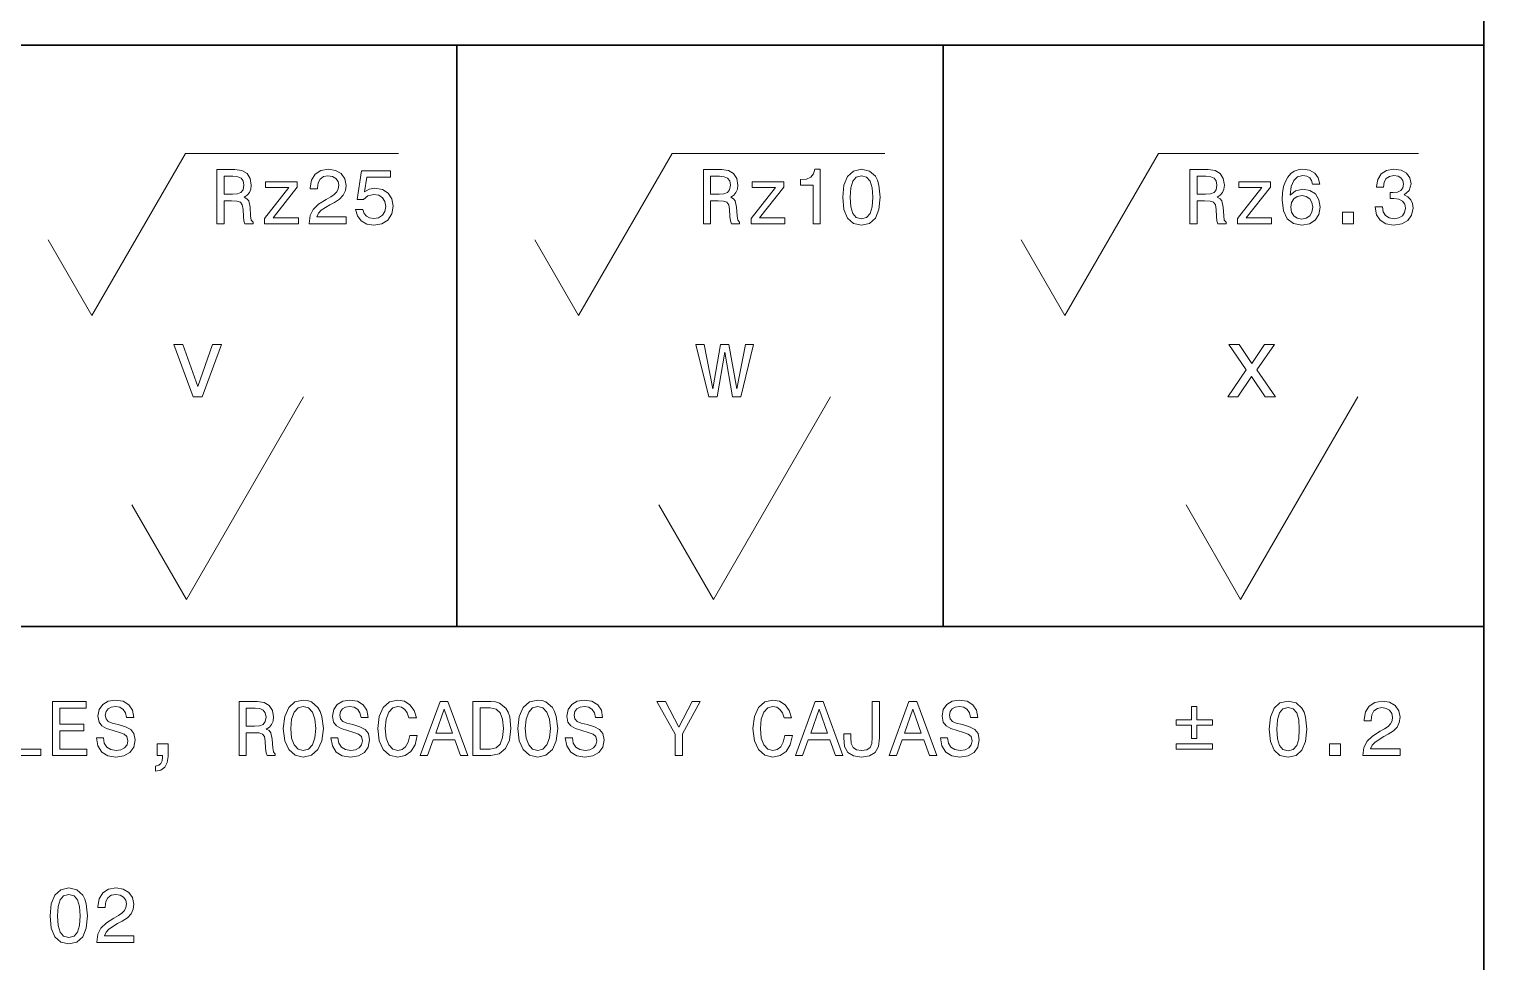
# Model space of a CAD drawing. Extents: x 15 to 1174, y 15 to 826.
# Drawn here: x 1066.3 to 1174, y 487.8 to 556.8 of the extents above; entities that cross this region are included whole.
import ezdxf

# ---------------------------------------------------------------- set-up
doc = ezdxf.new("R2010")
doc.units = 0

msp = doc.modelspace()

# ---------------------------------------------------------------- linework, layer by layer
at = {"color": 7, "lineweight": 35}
for p, q in [((1173.969971, 15), (1173.969971, 825.840027)), ((1173.969971, 555.625366), (953.969971, 555.625366)), ((1097.969971, 555.625366), (1097.969971, 512.625366)), ((1133.969971, 555.625366), (1133.969971, 512.625366)), ((1173.969971, 512.625366), (1173.969971, 555.625366)), ((1173.969971, 512.625366), (953.969971, 512.625366)), ((953.969971, 512.625366), (1173.969971, 512.625366)), ((1173.969971, 447.625336), (1173.969971, 512.625366))]:
    msp.add_line(p, q, dxfattribs=at)
at = {"color": 7, "lineweight": 13}
for p, q in [((1070.969971, 535.625366), (1077.898193, 547.625366)), ((1077.898193, 547.625366), (1093.648926, 547.625366)), ((1106.969971, 535.625366), (1113.898193, 547.625366)), ((1113.898193, 547.625366), (1129.648926, 547.625366)), ((1142.969971, 535.625366), (1149.898193, 547.625366)), ((1149.898193, 547.625366), (1169.118652, 547.625366)), ((1070.969971, 535.625366), (1067.736816, 541.225342)), ((1106.969971, 535.625366), (1103.736816, 541.225342)), ((1142.969971, 535.625366), (1139.736816, 541.225342)), ((1077.969971, 514.625366), (1086.630249, 529.625366)), ((1116.969971, 514.625366), (1125.630249, 529.625366)), ((1155.969971, 514.625366), (1164.630249, 529.625366)), ((1077.969971, 514.625366), (1073.928467, 521.625366)), ((1116.969971, 514.625366), (1112.928467, 521.625366)), ((1155.969971, 514.625366), (1151.928467, 521.625366))]:
    msp.add_line(p, q, dxfattribs=at)
for points in [[(1080.219604, 542.425354), (1080.755615, 542.425354), (1080.755615, 544.114136), (1081.303101, 544.114136), (1081.706665, 544.096802), (1081.960205, 544.016113), (1082.098511, 543.825928), (1082.156128, 543.485901), (1082.185059, 542.967163), (1082.219604, 542.627075), (1082.288696, 542.425354), (1082.893921, 542.425354), (1082.893921, 542.534851), (1082.761353, 542.696228), (1082.71521, 542.995972), (1082.674927, 543.641479), (1082.576904, 544.119873), (1082.444336, 544.269714), (1082.236938, 544.379272), (1082.467407, 544.523315), (1082.628784, 544.725037), (1082.732544, 544.978638), (1082.76709, 545.284119), (1082.686401, 545.768311), (1082.455933, 546.131409), (1082.075439, 546.350403), (1081.556763, 546.425354), (1080.219604, 546.425354)], [(1081.40686, 545.935425), (1081.758545, 545.900879), (1082.006348, 545.791321), (1082.161987, 545.5896), (1082.213867, 545.272644), (1082.156128, 544.938293), (1082.00061, 544.736572), (1081.735474, 544.632874), (1081.372314, 544.604004), (1080.755615, 544.604004), (1080.755615, 545.935425)], [(1087.038086, 542.425354), (1089.787354, 542.425354), (1089.787354, 542.921021), (1087.61438, 542.921021), (1087.735474, 543.191895), (1087.942871, 543.416687), (1088.582642, 543.825928), (1088.922729, 543.99884), (1089.303101, 544.246704), (1089.574097, 544.534851), (1089.729614, 544.874939), (1089.787354, 545.261108), (1089.689331, 545.745239), (1089.418457, 546.125671), (1089.003418, 546.367737), (1088.467407, 546.454163), (1087.914062, 546.356201), (1087.493408, 546.085266), (1087.222412, 545.653015), (1087.130249, 545.082397), (1087.130249, 545.001709), (1087.654785, 545.001709), (1087.654785, 545.047852), (1087.706665, 545.439758), (1087.862183, 545.727966), (1088.110107, 545.912415), (1088.438599, 545.975769), (1088.772949, 545.918152), (1089.020752, 545.774048), (1089.182129, 545.549255), (1089.239746, 545.266846), (1089.199463, 545.001709), (1089.089844, 544.776917), (1088.905518, 544.580994), (1088.651855, 544.408081), (1088.311768, 544.223633), (1087.746948, 543.866272), (1087.349243, 543.485901), (1087.112915, 543.02478), (1087.038086, 542.442627)], [(1090.484741, 543.468567), (1090.611572, 542.995972), (1090.893921, 542.627075), (1091.30896, 542.396545), (1091.839233, 542.310059), (1092.421265, 542.413818), (1092.876709, 542.696228), (1093.164795, 543.145813), (1093.274292, 543.722168), (1093.176392, 544.258179), (1092.899658, 544.678955), (1092.467407, 544.949829), (1091.908325, 545.047852), (1091.476074, 544.978638), (1091.141724, 544.788452), (1091.303101, 545.866272), (1093.055298, 545.866272), (1093.055298, 546.338928), (1090.916992, 546.338928), (1090.599976, 544.217834), (1091.061035, 544.217834), (1091.395386, 544.48877), (1091.821899, 544.586731), (1092.190796, 544.523315), (1092.473145, 544.338928), (1092.651855, 544.056458), (1092.71521, 543.693359), (1092.651855, 543.330261), (1092.467407, 543.047852), (1092.185059, 542.869141), (1091.821899, 542.805786), (1091.516357, 542.84613), (1091.280151, 542.978638), (1091.107178, 543.186157), (1091.020752, 543.468567)], [(1116.219604, 542.425354), (1116.755615, 542.425354), (1116.755615, 544.114136), (1117.303101, 544.114136), (1117.706665, 544.096802), (1117.960205, 544.016113), (1118.098511, 543.825928), (1118.156128, 543.485901), (1118.185059, 542.967163), (1118.219604, 542.627075), (1118.288696, 542.425354), (1118.893921, 542.425354), (1118.893921, 542.534851), (1118.761353, 542.696228), (1118.71521, 542.995972), (1118.674927, 543.641479), (1118.576904, 544.119873), (1118.444336, 544.269714), (1118.236938, 544.379272), (1118.467407, 544.523315), (1118.628784, 544.725037), (1118.732544, 544.978638), (1118.76709, 545.284119), (1118.686401, 545.768311), (1118.455933, 546.131409), (1118.075439, 546.350403), (1117.556763, 546.425354), (1116.219604, 546.425354)], [(1117.40686, 545.935425), (1117.758545, 545.900879), (1118.006348, 545.791321), (1118.161987, 545.5896), (1118.213867, 545.272644), (1118.156128, 544.938293), (1118.00061, 544.736572), (1117.735474, 544.632874), (1117.372314, 544.604004), (1116.755615, 544.604004), (1116.755615, 545.935425)], [(1124.340576, 542.425354), (1124.865112, 542.425354), (1124.865112, 546.454163), (1124.473145, 546.454163), (1124.369385, 546.1026), (1124.161987, 545.866272), (1123.844971, 545.727966), (1123.40686, 545.681824), (1123.40686, 545.272644), (1124.340576, 545.272644)], [(1126.525024, 544.379272), (1126.611572, 543.474365), (1126.882446, 542.828796), (1127.314697, 542.43689), (1127.914062, 542.310059), (1128.507812, 542.43689), (1128.940063, 542.828796), (1129.2052, 543.474365), (1129.297363, 544.379272), (1129.2052, 545.278381), (1129.095703, 545.635742), (1128.940063, 545.929688), (1128.507812, 546.321594), (1127.914062, 546.454163), (1127.314697, 546.321594), (1126.882446, 545.923889), (1126.611572, 545.278381)], [(1127.078369, 544.379272), (1127.124512, 545.07666), (1127.268555, 545.578064), (1127.527954, 545.87207), (1127.914062, 545.975769), (1128.294556, 545.87207), (1128.553833, 545.578064), (1128.697998, 545.07666), (1128.744141, 544.379272), (1128.697998, 543.676086), (1128.553833, 543.174622), (1128.294556, 542.880676), (1127.914062, 542.782715), (1127.527954, 542.880676), (1127.268555, 543.174622), (1127.124512, 543.676086)], [(1152.219604, 542.425354), (1152.755615, 542.425354), (1152.755615, 544.114136), (1153.303101, 544.114136), (1153.706665, 544.096802), (1153.960205, 544.016113), (1154.098511, 543.825928), (1154.156128, 543.485901), (1154.185059, 542.967163), (1154.219604, 542.627075), (1154.288696, 542.425354), (1154.893921, 542.425354), (1154.893921, 542.534851), (1154.761353, 542.696228), (1154.71521, 542.995972), (1154.674927, 543.641479), (1154.576904, 544.119873), (1154.444336, 544.269714), (1154.236938, 544.379272), (1154.467407, 544.523315), (1154.628784, 544.725037), (1154.732544, 544.978638), (1154.76709, 545.284119), (1154.686401, 545.768311), (1154.455933, 546.131409), (1154.075439, 546.350403), (1153.556763, 546.425354), (1152.219604, 546.425354)], [(1153.40686, 545.935425), (1153.758545, 545.900879), (1154.006348, 545.791321), (1154.161987, 545.5896), (1154.213867, 545.272644), (1154.156128, 544.938293), (1154.00061, 544.736572), (1153.735474, 544.632874), (1153.372314, 544.604004), (1152.755615, 544.604004), (1152.755615, 545.935425)], [(1161.827637, 545.347534), (1161.71814, 545.814392), (1161.4646, 546.160217), (1161.072632, 546.379272), (1160.56543, 546.454163), (1160.225342, 546.413818), (1159.931396, 546.304321), (1159.671997, 546.125671), (1159.453003, 545.87207), (1159.280151, 545.555054), (1159.15332, 545.168884), (1159.072632, 544.713562), (1159.049561, 544.200562), (1159.141724, 543.382141), (1159.424194, 542.788452), (1159.879517, 542.431091), (1160.501953, 542.310059), (1161.061035, 542.413818), (1161.487549, 542.684692), (1161.764282, 543.111206), (1161.862183, 543.653015), (1161.764282, 544.200562), (1161.499146, 544.621338), (1161.089844, 544.886475), (1160.582642, 544.978638), (1160.035156, 544.863403), (1159.625977, 544.534851), (1159.712402, 545.168884), (1159.896851, 545.624207), (1160.179199, 545.895081), (1160.571167, 545.987305), (1160.859375, 545.941223), (1161.078369, 545.82019), (1161.222412, 545.618408), (1161.297363, 545.347534)], [(1165.931396, 543.681824), (1165.931396, 543.641479), (1166.023682, 543.088196), (1166.294556, 542.673218), (1166.721069, 542.408081), (1167.285889, 542.310059), (1167.885254, 542.408081), (1168.334839, 542.661682), (1168.623047, 543.065125), (1168.726807, 543.583862), (1168.680664, 543.923889), (1168.553833, 544.200562), (1168.346436, 544.413818), (1168.069702, 544.569458), (1168.444336, 544.880676), (1168.576904, 545.376343), (1168.490479, 545.825928), (1168.242676, 546.166016), (1167.839233, 546.379272), (1167.285889, 546.454163), (1166.76709, 546.361938), (1166.369385, 546.108337), (1166.110107, 545.704895), (1166.023682, 545.168884), (1166.023682, 545.12854), (1166.536621, 545.12854), (1166.582642, 545.497375), (1166.732544, 545.762512), (1166.974609, 545.923889), (1167.314697, 545.981567), (1167.61438, 545.935425), (1167.833374, 545.814392), (1167.965942, 545.618408), (1168.017822, 545.353333), (1167.965942, 545.070862), (1167.827637, 544.880676), (1167.585571, 544.765442), (1167.25708, 544.730835), (1167.032227, 544.736572), (1167.032227, 544.28125), (1167.314697, 544.292786), (1167.677856, 544.240906), (1167.94873, 544.1026), (1168.110107, 543.877808), (1168.167725, 543.583862), (1168.10437, 543.249573), (1167.937134, 543.001709), (1167.671997, 542.84613), (1167.320435, 542.79425), (1166.957397, 542.851868), (1166.692261, 543.02478), (1166.525024, 543.301453), (1166.46167, 543.681824)], [(1085.545288, 545.093933), (1083.741211, 542.811523), (1083.741211, 542.425354), (1086.248413, 542.425354), (1086.248413, 542.851868), (1084.380981, 542.851868), (1086.167725, 545.12854), (1086.167725, 545.520447), (1083.827637, 545.520447), (1083.827637, 545.093933)], [(1121.545288, 545.093933), (1119.741211, 542.811523), (1119.741211, 542.425354), (1122.248413, 542.425354), (1122.248413, 542.851868), (1120.380981, 542.851868), (1122.167725, 545.12854), (1122.167725, 545.520447), (1119.827637, 545.520447), (1119.827637, 545.093933)], [(1157.545288, 545.093933), (1155.741211, 542.811523), (1155.741211, 542.425354), (1158.248413, 542.425354), (1158.248413, 542.851868), (1156.380981, 542.851868), (1158.167725, 545.12854), (1158.167725, 545.520447), (1155.827637, 545.520447), (1155.827637, 545.093933)], [(1161.303101, 543.647278), (1161.239746, 543.284119), (1161.078369, 543.007507), (1160.81897, 542.823059), (1160.496216, 542.765442), (1160.156128, 542.823059), (1159.896851, 543.001709), (1159.729614, 543.278381), (1159.677856, 543.641479), (1159.735474, 543.99884), (1159.896851, 544.269714), (1160.161987, 544.442627), (1160.519287, 544.506042), (1160.830566, 544.442627), (1161.078369, 544.275513), (1161.239746, 544.004578)], [(1163.516357, 542.425354), (1164.311768, 542.425354), (1164.311768, 543.284119), (1163.516357, 543.284119)], [(1078.469971, 529.625366), (1079.140015, 529.625366), (1080.552124, 533.494263), (1079.896484, 533.494263), (1078.808594, 530.374634), (1077.699097, 533.494263), (1077.036255, 533.494263)], [(1117.224976, 529.625366), (1117.801392, 532.910645), (1118.377808, 529.625366), (1118.98291, 529.625366), (1119.93396, 533.494263), (1119.321533, 533.494263), (1118.68042, 530.208923), (1118.111206, 533.494263), (1117.484375, 533.494263), (1116.915283, 530.208923), (1116.274048, 533.494263), (1115.668823, 533.494263), (1116.619873, 529.625366)], [(1155.771118, 529.625366), (1156.765381, 531.131104), (1157.788452, 529.625366), (1158.552124, 529.625366), (1157.168823, 531.621033), (1158.4729, 533.494263), (1157.738037, 533.494263), (1156.794189, 532.089355), (1155.850342, 533.494263), (1155.101074, 533.494263), (1156.383545, 531.613831), (1155.029053, 529.625366)], [(1064.627075, 503.07489), (1067.197632, 503.07489), (1067.197632, 503.559052), (1065.157349, 503.559052), (1065.157349, 507.07489), (1064.627075, 507.07489)], [(1068.056396, 503.07489), (1070.592529, 503.07489), (1070.592529, 503.559052), (1068.58667, 503.559052), (1068.58667, 504.913513), (1070.373413, 504.913513), (1070.373413, 505.391907), (1068.58667, 505.391907), (1068.58667, 506.590729), (1070.546387, 506.590729), (1070.546387, 507.07489), (1068.056396, 507.07489)], [(1071.825928, 504.394775), (1071.301392, 504.394775), (1071.416626, 503.783813), (1071.704834, 503.334259), (1072.148682, 503.063354), (1072.748047, 502.965393), (1073.341797, 503.057587), (1073.785522, 503.311188), (1074.067993, 503.708893), (1074.171753, 504.233398), (1074.085205, 504.706024), (1073.84314, 505.011475), (1073.451294, 505.213226), (1072.926758, 505.363068), (1072.477173, 505.472595), (1072.183228, 505.599396), (1072.016113, 505.783813), (1071.964233, 506.072021), (1072.016113, 506.33136), (1072.166016, 506.527344), (1072.396484, 506.659912), (1072.713501, 506.706024), (1073.036255, 506.648376), (1073.289917, 506.492767), (1073.457031, 506.233398), (1073.53772, 505.881805), (1074.062256, 505.881805), (1074.062256, 505.893341), (1073.969971, 506.43512), (1073.699097, 506.838593), (1073.272583, 507.092194), (1072.696167, 507.17865), (1072.17749, 507.092194), (1071.774048, 506.850098), (1071.514648, 506.475464), (1071.422485, 505.991302), (1071.497314, 505.559052), (1071.716431, 505.265106), (1072.062256, 505.069122), (1072.53479, 504.919281), (1073.001709, 504.786713), (1073.353271, 504.659912), (1073.566528, 504.475464), (1073.641479, 504.175751), (1073.572266, 503.87027), (1073.393677, 503.63974), (1073.122681, 503.495636), (1072.771118, 503.449524), (1072.37915, 503.512939), (1072.079468, 503.697357), (1071.889282, 503.99707)], [(1081.860474, 503.07489), (1082.396484, 503.07489), (1082.396484, 504.763641), (1082.944092, 504.763641), (1083.347534, 504.746368), (1083.601074, 504.66568), (1083.739502, 504.475464), (1083.797119, 504.135406), (1083.825928, 503.616669), (1083.860474, 503.276611), (1083.929688, 503.07489), (1084.53479, 503.07489), (1084.53479, 503.184387), (1084.402222, 503.345795), (1084.356201, 503.645508), (1084.315796, 504.291016), (1084.217773, 504.769409), (1084.085327, 504.919281), (1083.877808, 505.028778), (1084.108276, 505.172882), (1084.269653, 505.374603), (1084.373413, 505.628204), (1084.408081, 505.933685), (1084.327393, 506.417816), (1084.096802, 506.780945), (1083.716431, 506.999969), (1083.197632, 507.07489), (1081.860474, 507.07489)], [(1085.134277, 505.07489), (1085.238037, 504.175751), (1085.53772, 503.512939), (1086.004639, 503.103699), (1086.615479, 502.965393), (1087.220703, 503.103699), (1087.693359, 503.512939), (1087.987305, 504.175751), (1088.096802, 505.07489), (1087.987305, 505.968262), (1087.860474, 506.33136), (1087.693359, 506.631073), (1087.220703, 507.040314), (1086.932495, 507.144043), (1086.615479, 507.184387), (1085.998779, 507.040314), (1085.531982, 506.636841), (1085.238037, 505.97403)], [(1089.174561, 504.394775), (1088.650146, 504.394775), (1088.765381, 503.783813), (1089.053589, 503.334259), (1089.497314, 503.063354), (1090.096802, 502.965393), (1090.69043, 503.057587), (1091.134277, 503.311188), (1091.416748, 503.708893), (1091.520386, 504.233398), (1091.43396, 504.706024), (1091.191895, 505.011475), (1090.799927, 505.213226), (1090.275513, 505.363068), (1089.825928, 505.472595), (1089.531982, 505.599396), (1089.364746, 505.783813), (1089.312988, 506.072021), (1089.364746, 506.33136), (1089.514648, 506.527344), (1089.745239, 506.659912), (1090.062256, 506.706024), (1090.38501, 506.648376), (1090.63855, 506.492767), (1090.805786, 506.233398), (1090.886475, 505.881805), (1091.410889, 505.881805), (1091.410889, 505.893341), (1091.318726, 506.43512), (1091.047852, 506.838593), (1090.621338, 507.092194), (1090.044922, 507.17865), (1089.526245, 507.092194), (1089.122803, 506.850098), (1088.863403, 506.475464), (1088.771118, 505.991302), (1088.846069, 505.559052), (1089.065063, 505.265106), (1089.410889, 505.069122), (1089.883545, 504.919281), (1090.350342, 504.786713), (1090.702026, 504.659912), (1090.915283, 504.475464), (1090.990234, 504.175751), (1090.921021, 503.87027), (1090.74231, 503.63974), (1090.471436, 503.495636), (1090.119873, 503.449524), (1089.727905, 503.512939), (1089.428223, 503.697357), (1089.238037, 503.99707)], [(1094.48877, 504.56192), (1094.373413, 504.077759), (1094.183228, 503.731964), (1093.918091, 503.518707), (1093.606934, 503.449524), (1093.2323, 503.553284), (1092.938232, 503.864502), (1092.74231, 504.371735), (1092.678955, 505.07489), (1092.74231, 505.772308), (1092.932495, 506.285278), (1093.22644, 506.596497), (1093.606934, 506.706024), (1093.883545, 506.648376), (1094.119873, 506.487), (1094.304321, 506.227631), (1094.431152, 505.87027), (1094.978638, 505.87027), (1094.805786, 506.417816), (1094.505981, 506.832825), (1094.096802, 507.092194), (1093.606934, 507.184387), (1092.995972, 507.040314), (1092.529053, 506.636841), (1092.22937, 505.97403), (1092.12561, 505.07489), (1092.22937, 504.175751), (1092.529053, 503.512939), (1092.995972, 503.103699), (1093.606934, 502.965393), (1094.142944, 503.07489), (1094.575195, 503.380371), (1094.880615, 503.881805), (1095.041992, 504.56192)], [(1095.272583, 503.07489), (1095.802856, 503.07489), (1096.223633, 504.250671), (1097.82019, 504.250671), (1098.240845, 503.07489), (1098.782715, 503.07489), (1097.318726, 507.080658), (1096.730835, 507.080658)], [(1100.48877, 507.07489), (1099.157349, 507.07489), (1099.157349, 503.07489), (1100.48877, 503.07489), (1101.116943, 503.201691), (1101.583862, 503.58786), (1101.87207, 504.216095), (1101.97583, 505.07489), (1101.883545, 505.950958), (1101.768311, 506.296783), (1101.606934, 506.573456), (1101.140015, 506.94809), (1100.834595, 507.040314)], [(1102.48291, 505.07489), (1102.58667, 504.175751), (1102.886475, 503.512939), (1103.353271, 503.103699), (1103.964233, 502.965393), (1104.569458, 503.103699), (1105.041992, 503.512939), (1105.335938, 504.175751), (1105.445557, 505.07489), (1105.335938, 505.968262), (1105.209229, 506.33136), (1105.041992, 506.631073), (1104.569458, 507.040314), (1104.28125, 507.144043), (1103.964233, 507.184387), (1103.347534, 507.040314), (1102.880615, 506.636841), (1102.58667, 505.97403)], [(1106.523315, 504.394775), (1105.998779, 504.394775), (1106.114136, 503.783813), (1106.402344, 503.334259), (1106.846069, 503.063354), (1107.445557, 502.965393), (1108.039185, 503.057587), (1108.48291, 503.311188), (1108.765381, 503.708893), (1108.869141, 504.233398), (1108.782715, 504.706024), (1108.540649, 505.011475), (1108.148682, 505.213226), (1107.624146, 505.363068), (1107.174561, 505.472595), (1106.880615, 505.599396), (1106.713501, 505.783813), (1106.661621, 506.072021), (1106.713501, 506.33136), (1106.863403, 506.527344), (1107.093872, 506.659912), (1107.410889, 506.706024), (1107.733643, 506.648376), (1107.987305, 506.492767), (1108.154419, 506.233398), (1108.235107, 505.881805), (1108.759644, 505.881805), (1108.759644, 505.893341), (1108.667358, 506.43512), (1108.396484, 506.838593), (1107.969971, 507.092194), (1107.393677, 507.17865), (1106.874878, 507.092194), (1106.471436, 506.850098), (1106.212036, 506.475464), (1106.119873, 505.991302), (1106.194824, 505.559052), (1106.413818, 505.265106), (1106.759644, 505.069122), (1107.2323, 504.919281), (1107.699097, 504.786713), (1108.050659, 504.659912), (1108.263916, 504.475464), (1108.338867, 504.175751), (1108.269775, 503.87027), (1108.091064, 503.63974), (1107.82019, 503.495636), (1107.468506, 503.449524), (1107.07666, 503.512939), (1106.776855, 503.697357), (1106.58667, 503.99707)], [(1114.673218, 503.07489), (1114.673218, 504.694489), (1115.987305, 507.080658), (1115.387939, 507.080658), (1114.402344, 505.184387), (1113.405151, 507.080658), (1112.765381, 507.080658), (1114.137207, 504.659912), (1114.137207, 503.07489)], [(1122.246704, 504.56192), (1122.131348, 504.077759), (1121.941162, 503.731964), (1121.676025, 503.518707), (1121.364868, 503.449524), (1120.990234, 503.553284), (1120.696289, 503.864502), (1120.500244, 504.371735), (1120.43689, 505.07489), (1120.500244, 505.772308), (1120.69043, 506.285278), (1120.984375, 506.596497), (1121.364868, 506.706024), (1121.641479, 506.648376), (1121.877808, 506.487), (1122.062256, 506.227631), (1122.188965, 505.87027), (1122.736572, 505.87027), (1122.563721, 506.417816), (1122.263916, 506.832825), (1121.854736, 507.092194), (1121.364868, 507.184387), (1120.753906, 507.040314), (1120.286987, 506.636841), (1119.987305, 505.97403), (1119.883545, 505.07489), (1119.987305, 504.175751), (1120.286987, 503.512939), (1120.753906, 503.103699), (1121.364868, 502.965393), (1121.900879, 503.07489), (1122.33313, 503.380371), (1122.63855, 503.881805), (1122.800049, 504.56192)], [(1123.030518, 503.07489), (1123.560791, 503.07489), (1123.981567, 504.250671), (1125.578125, 504.250671), (1125.998779, 503.07489), (1126.540649, 503.07489), (1125.07666, 507.080658), (1124.48877, 507.080658)], [(1128.713501, 504.400543), (1128.673218, 503.97403), (1128.552124, 503.680084), (1128.304321, 503.501404), (1127.92395, 503.449524), (1127.549316, 503.501404), (1127.301392, 503.668549), (1127.157349, 503.962494), (1127.116943, 504.389008), (1127.12854, 504.677185), (1126.609741, 504.677185), (1126.598267, 504.38324), (1126.66748, 503.743469), (1126.903687, 503.299683), (1127.312988, 503.051849), (1127.918091, 502.965393), (1128.517578, 503.051849), (1128.926758, 503.299683), (1129.163086, 503.737701), (1129.238037, 504.377472), (1129.238037, 507.07489), (1128.713501, 507.07489)], [(1129.969971, 503.07489), (1130.500244, 503.07489), (1130.921021, 504.250671), (1132.517578, 504.250671), (1132.938354, 503.07489), (1133.480103, 503.07489), (1132.016113, 507.080658), (1131.428223, 507.080658)], [(1134.28125, 504.394775), (1133.756714, 504.394775), (1133.87207, 503.783813), (1134.160156, 503.334259), (1134.604004, 503.063354), (1135.203491, 502.965393), (1135.797119, 503.057587), (1136.240967, 503.311188), (1136.523315, 503.708893), (1136.627075, 504.233398), (1136.540649, 504.706024), (1136.298584, 505.011475), (1135.906616, 505.213226), (1135.38208, 505.363068), (1134.932617, 505.472595), (1134.63855, 505.599396), (1134.471436, 505.783813), (1134.419556, 506.072021), (1134.471436, 506.33136), (1134.621338, 506.527344), (1134.851807, 506.659912), (1135.168823, 506.706024), (1135.491577, 506.648376), (1135.745239, 506.492767), (1135.912354, 506.233398), (1135.993042, 505.881805), (1136.517578, 505.881805), (1136.517578, 505.893341), (1136.425293, 506.43512), (1136.154419, 506.838593), (1135.727905, 507.092194), (1135.151611, 507.17865), (1134.632812, 507.092194), (1134.22937, 506.850098), (1133.969971, 506.475464), (1133.877808, 505.991302), (1133.952759, 505.559052), (1134.171753, 505.265106), (1134.517578, 505.069122), (1134.990234, 504.919281), (1135.457031, 504.786713), (1135.808594, 504.659912), (1136.021851, 504.475464), (1136.096802, 504.175751), (1136.027588, 503.87027), (1135.848999, 503.63974), (1135.578125, 503.495636), (1135.226562, 503.449524), (1134.834595, 503.512939), (1134.534912, 503.697357), (1134.344604, 503.99707)], [(1158.091064, 505.028778), (1158.17749, 504.123871), (1158.448364, 503.478363), (1158.880737, 503.086426), (1159.480103, 502.959625), (1160.07373, 503.086426), (1160.506104, 503.478363), (1160.77124, 504.123871), (1160.863403, 505.028778), (1160.77124, 505.927917), (1160.661621, 506.285278), (1160.506104, 506.579224), (1160.07373, 506.97113), (1159.480103, 507.103699), (1158.880737, 506.97113), (1158.448364, 506.573456), (1158.17749, 505.927917)], [(1165.013306, 503.07489), (1167.762573, 503.07489), (1167.762573, 503.570557), (1165.5896, 503.570557), (1165.710693, 503.841461), (1165.918213, 504.066254), (1166.557861, 504.475464), (1166.897949, 504.648376), (1167.27832, 504.89621), (1167.549316, 505.184387), (1167.704834, 505.524445), (1167.762573, 505.910614), (1167.664551, 506.394775), (1167.393677, 506.775177), (1166.978638, 507.017242), (1166.442627, 507.103699), (1165.889282, 507.005737), (1165.468628, 506.734833), (1165.197754, 506.302551), (1165.105469, 505.731964), (1165.105469, 505.651245), (1165.630005, 505.651245), (1165.630005, 505.697357), (1165.681885, 506.089294), (1165.837402, 506.377472), (1166.085327, 506.56192), (1166.413818, 506.625336), (1166.748169, 506.567688), (1166.995972, 506.423584), (1167.157349, 506.198822), (1167.214966, 505.916382), (1167.174683, 505.651245), (1167.065186, 505.426483), (1166.880737, 505.230499), (1166.627075, 505.057587), (1166.286987, 504.873169), (1165.722168, 504.515808), (1165.324463, 504.135406), (1165.088135, 503.674316), (1165.013306, 503.092194)], [(1083.047852, 506.584991), (1083.399414, 506.550385), (1083.647217, 506.440887), (1083.802856, 506.239166), (1083.854736, 505.92215), (1083.797119, 505.58786), (1083.641479, 505.386139), (1083.376343, 505.282379), (1083.013184, 505.253571), (1082.396484, 505.253571), (1082.396484, 506.584991)], [(1085.687622, 505.07489), (1085.750977, 505.772308), (1085.941162, 506.285278), (1086.235107, 506.596497), (1086.615479, 506.706024), (1086.990234, 506.596497), (1087.28418, 506.27951), (1087.474365, 505.766541), (1087.543457, 505.07489), (1087.474365, 504.377472), (1087.28418, 503.864502), (1086.990234, 503.553284), (1086.615479, 503.449524), (1086.235107, 503.553284), (1085.941162, 503.864502), (1085.750977, 504.371735)], [(1096.408081, 504.740601), (1097.02478, 506.504272), (1097.641479, 504.740601)], [(1100.448364, 506.596497), (1100.886475, 506.51004), (1101.186157, 506.244934), (1101.364868, 505.772308), (1101.422485, 505.07489), (1101.359009, 504.400543), (1101.18042, 503.927917), (1100.874878, 503.645508), (1100.448364, 503.553284), (1099.693359, 503.553284), (1099.693359, 506.596497)], [(1103.036255, 505.07489), (1103.099731, 505.772308), (1103.289917, 506.285278), (1103.583862, 506.596497), (1103.964233, 506.706024), (1104.338867, 506.596497), (1104.632812, 506.27951), (1104.822998, 505.766541), (1104.892212, 505.07489), (1104.822998, 504.377472), (1104.632812, 503.864502), (1104.338867, 503.553284), (1103.964233, 503.449524), (1103.583862, 503.553284), (1103.289917, 503.864502), (1103.099731, 504.371735)], [(1124.166016, 504.740601), (1124.782715, 506.504272), (1125.399414, 504.740601)], [(1131.105469, 504.740601), (1131.722168, 506.504272), (1132.338867, 504.740601)], [(1152.338867, 504.33136), (1152.736572, 504.33136), (1152.736572, 505.328491), (1153.877808, 505.328491), (1153.877808, 505.720428), (1152.736572, 505.720428), (1152.736572, 506.711792), (1152.338867, 506.711792), (1152.338867, 505.720428), (1151.197754, 505.720428), (1151.197754, 505.328491), (1152.338867, 505.328491)], [(1158.644409, 505.028778), (1158.69043, 505.726196), (1158.834595, 506.227631), (1159.093994, 506.521576), (1159.480103, 506.625336), (1159.860474, 506.521576), (1160.119873, 506.227631), (1160.263916, 505.726196), (1160.310059, 505.028778), (1160.263916, 504.325623), (1160.119873, 503.824158), (1159.860474, 503.530212), (1159.480103, 503.432251), (1159.093994, 503.530212), (1158.834595, 503.824158), (1158.69043, 504.325623)], [(1075.808594, 503.07489), (1076.194824, 503.07489), (1076.194824, 502.965393), (1076.166016, 502.688721), (1076.07373, 502.492767), (1075.912354, 502.365967), (1075.670288, 502.302551), (1075.670288, 501.910614), (1076.067993, 502.002838), (1076.361938, 502.216095), (1076.540649, 502.556152), (1076.604004, 503.011475), (1076.604004, 503.939453), (1075.808594, 503.939453)], [(1151.197754, 503.939453), (1151.197754, 503.541748), (1153.877808, 503.541748), (1153.877808, 503.939453)], [(1162.552124, 503.07489), (1163.347534, 503.07489), (1163.347534, 503.933685), (1162.552124, 503.933685)], [(1067.877808, 491.207458), (1067.964233, 490.302551), (1068.235107, 489.657043), (1068.667358, 489.265106), (1069.266846, 489.138306), (1069.860474, 489.265106), (1070.292725, 489.657043), (1070.557861, 490.302551), (1070.650146, 491.207458), (1070.557861, 492.106598), (1070.448364, 492.463959), (1070.292725, 492.757904), (1069.860474, 493.149811), (1069.266846, 493.282379), (1068.667358, 493.149811), (1068.235107, 492.752136), (1067.964233, 492.106598)], [(1071.3302, 489.253571), (1074.079468, 489.253571), (1074.079468, 489.749237), (1071.906616, 489.749237), (1072.027588, 490.020142), (1072.235107, 490.244934), (1072.874878, 490.654144), (1073.214966, 490.827057), (1073.595337, 491.07489), (1073.866211, 491.363068), (1074.021851, 491.703125), (1074.079468, 492.089294), (1073.981567, 492.573456), (1073.710571, 492.953857), (1073.295654, 493.195923), (1072.759644, 493.282379), (1072.206299, 493.184418), (1071.785522, 492.913513), (1071.514648, 492.481232), (1071.422485, 491.910645), (1071.422485, 491.829926), (1071.946899, 491.829926), (1071.946899, 491.876038), (1071.998779, 492.267975), (1072.154419, 492.556152), (1072.402222, 492.740601), (1072.730835, 492.804016), (1073.065063, 492.746368), (1073.312988, 492.602264), (1073.474365, 492.377502), (1073.531982, 492.095062), (1073.491577, 491.829926), (1073.38208, 491.605164), (1073.197632, 491.40918), (1072.944092, 491.236267), (1072.604004, 491.051849), (1072.039185, 490.694489), (1071.641479, 490.314087), (1071.405151, 489.852997), (1071.3302, 489.270874)], [(1068.43103, 491.207458), (1068.477173, 491.904877), (1068.621338, 492.406311), (1068.880615, 492.700256), (1069.266846, 492.804016), (1069.647217, 492.700256), (1069.906616, 492.406311), (1070.050659, 491.904877), (1070.096802, 491.207458), (1070.050659, 490.504303), (1069.906616, 490.002838), (1069.647217, 489.708893), (1069.266846, 489.610931), (1068.880615, 489.708893), (1068.621338, 490.002838), (1068.477173, 490.504303)]]:
    msp.add_lwpolyline(points, close=True, dxfattribs=at)

doc.saveas('drawing.dxf')
